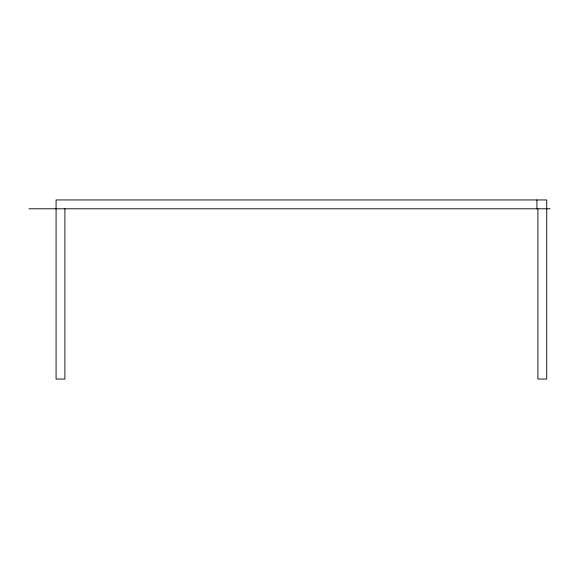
<?xml version="1.0" encoding="UTF-8"?>
<svg xmlns="http://www.w3.org/2000/svg" width="579" height="579" viewBox="0 0 579 579"><rect width="100%" height="100%" fill="white"/><g stroke="black" fill="none" stroke-linecap="round" stroke-linejoin="round"><path stroke-width="0.87" d="M28.95 208.787L550.05 208.787M537.905 208.787L537.905 379.05L546.742 379.05L546.742 199.95L56.076 199.95L56.076 379.05L64.906 379.05L64.906 208.787M536.928 199.95L536.928 208.787"/></g></svg>
